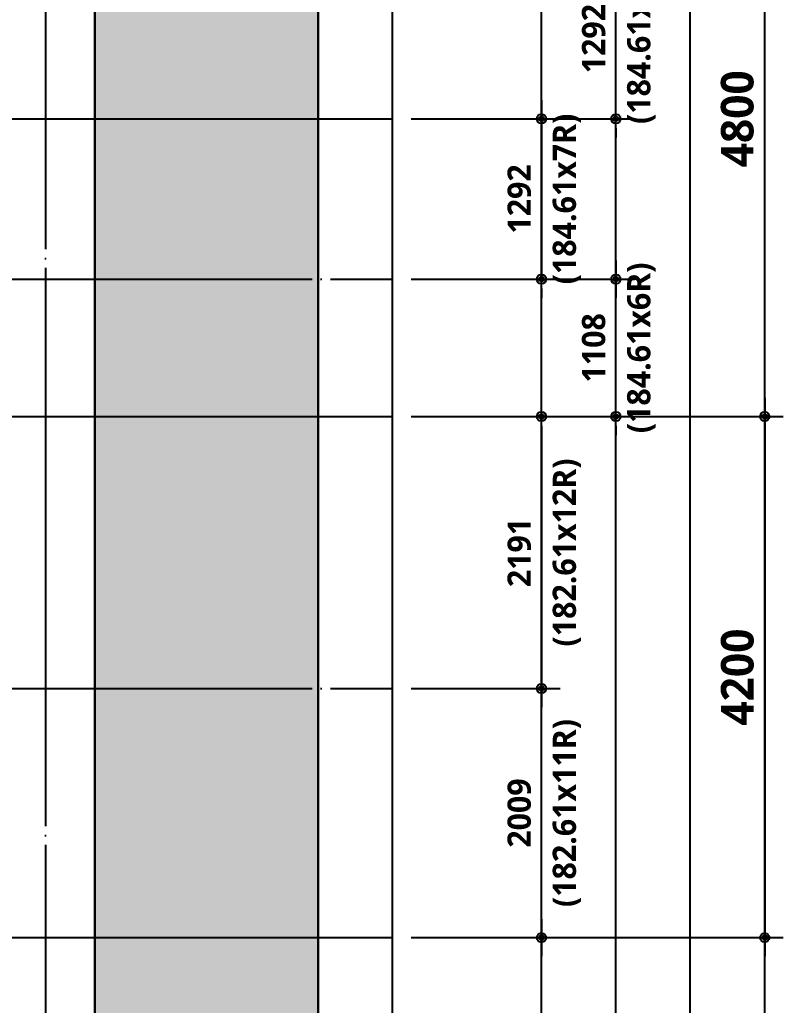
# Model space of a CAD drawing. Header units: millimetres. Extents: x 0 to 356400, y 0 to 68257.
# Drawn here: x 250968 to 257125, y 13155 to 21099 of the extents above; entities that cross this region are included whole.
import ezdxf

# ---------------------------------------------------------------- set-up
doc = ezdxf.new("R2010")
doc.units = ezdxf.units.MM
doc.header["$LTSCALE"] = 75
doc.linetypes.add('CEN', pattern=[62, 60, -1, 0, -1])
doc.layers.get('Defpoints').update_dxf_attribs({"color": 161})
for name, color, linetype in [('8', 8, 'Continuous'), ('A-CEN', 1, 'CEN'), ('A-ST-AXIS-CEN', 252, 'CEN'), ('A-ST-AXIS-DIM', 7, 'Continuous'), ('A-ST-CONC', 2, 'Continuous')]:
    doc.layers.add(name, color=color, linetype=linetype)
doc.layers.add('G(그리드1)', color=185, linetype='Continuous', plot=False)
doc.layers.add('G(그리드2)', color=235, linetype='Continuous', plot=False)
doc.styles.add('SH_대대리576', font='')
doc.styles.add('SH_진천_나눔', font='NanumGothicBold.ttf')
doc.styles.get('SH_대대리576').set_extended_font_data('NanumGothic', bold=True)
doc.dimstyles.new('SHP 75', dxfattribs={"dimscale": 75, "dimtxt": 3.5, "dimasz": 1, "dimexe": 2, "dimexo": 2, "dimgap": 1, "dimtad": 1, "dimdec": 0, "dimzin": 0, "dimdsep": 46, "dimtxsty": 'SH_대대리576', "dimblk": 'DIMDOT', "dimcen": 0.09, "dimclrd": 256, "dimclre": 256, "dimclrt": 3, "dimadec": 0, "dimazin": 1, "dimtfac": 1, "dimtdec": 0, "dimtix": 1, "dimtmove": 2, "dimatfit": 0, "dimldrblk": 'DIMDOT', "dimfxl": 1, "dimtfillclr": 3, "dimtolj": 1, "dimtzin": 0, "dimlwd": -1, "dimlwe": -1, "dimarcsym": 0})
doc.dimstyles.new('SHP 75 (in)', dxfattribs={"dimscale": 75, "dimtxt": 2.5, "dimasz": 1, "dimexe": 2, "dimexo": 2, "dimgap": 1, "dimtad": 1, "dimdec": 0, "dimzin": 0, "dimdsep": 46, "dimtxsty": 'SH_대대리576', "dimblk": 'DIMDOT', "dimblk1": 'NONE', "dimblk2": 'DIMDOT', "dimcen": 0.09, "dimclrd": 256, "dimclre": 256, "dimclrt": 3, "dimadec": 0, "dimazin": 1, "dimtfac": 1, "dimtdec": 0, "dimtix": 1, "dimtmove": 2, "dimatfit": 0, "dimldrblk": 'DIMDOT', "dimfxl": 1, "dimtfillclr": 3, "dimtolj": 1, "dimtzin": 0, "dimlwd": -1, "dimlwe": -1, "dimarcsym": 0})

# ---------------------------------------------------------------- blocks, each defined once
blk = doc.blocks.new('DIMDOT')
at = {"color": 0}
blk.add_line((-2, 0), (2, 0), dxfattribs=at)
for radius in [0.5, 0.25]:
    blk.add_circle((0, 0), radius, dxfattribs=at)
blk = doc.blocks.new('*D4448')
at = {"layer": 'A-ST-AXIS-DIM'}
for p, q in [((254125, 17900), (257125, 17900)), ((256975, 17825), (256975, 13775)), ((254125, 13700), (257125, 13700))]:
    blk.add_line(p, q, dxfattribs=at)
at = {"layer": 'Defpoints', "color": 0}
for p in [(253975, 17900), (253975, 13700), (256975, 13700)]:
    blk.add_point(p, dxfattribs=at)
at = {"layer": 'A-ST-AXIS-DIM', "linetype": 'ByBlock', "xscale": 75, "yscale": 75, "zscale": 75}
for p, rotation in [((256975, 17900), 90), ((256975, 13700), 270)]:
    blk.add_blockref('DIMDOT', p, dxfattribs=dict(at, rotation=rotation))
at = {"layer": 'A-ST-AXIS-DIM', "color": 3, "insert": (256755.7, 15800), "char_height": 262.5, "attachment_point": 5, "rotation": 90, "style": 'SH_진천_나눔'}
blk.add_mtext('\\A1;4200', dxfattribs=at)
blk = doc.blocks.new('*D4449')
at = {"layer": 'A-ST-AXIS-DIM'}
for p, q in [((254125, 22700), (257125, 22700)), ((256975, 17975), (256975, 22625)), ((254125, 17900), (257125, 17900))]:
    blk.add_line(p, q, dxfattribs=at)
at = {"layer": 'Defpoints', "color": 0}
for p in [(253975, 22700), (256975, 22700), (253975, 17900)]:
    blk.add_point(p, dxfattribs=at)
at = {"layer": 'A-ST-AXIS-DIM', "linetype": 'ByBlock', "xscale": 75, "yscale": 75, "zscale": 75}
for p, rotation in [((256975, 22700), 90), ((256975, 17900), 270)]:
    blk.add_blockref('DIMDOT', p, dxfattribs=dict(at, rotation=rotation))
at = {"layer": 'A-ST-AXIS-DIM', "color": 3, "insert": (256755.14027, 20300), "char_height": 262.5, "attachment_point": 5, "rotation": 90, "style": 'SH_진천_나눔'}
blk.add_mtext('\\A1;4800', dxfattribs=at)
blk = doc.blocks.new('*D9160')
at = {"layer": 'A-ST-AXIS-DIM'}
for p, q in [((254125, 15708.7), (255325, 15708.7)), ((255175, 13775), (255175, 15633.7)), ((254125, 13700), (255325, 13700))]:
    blk.add_line(p, q, dxfattribs=at)
at = {"layer": 'Defpoints', "color": 0}
for p in [(253975, 15708.7), (255175, 15708.7), (253975, 13700)]:
    blk.add_point(p, dxfattribs=at)
at = {"layer": 'A-ST-AXIS-DIM', "linetype": 'ByBlock', "xscale": 75, "yscale": 75, "zscale": 75}
for p, rotation in [((255175, 15708.7), 90), ((255175, 13700), 270)]:
    blk.add_blockref('DIMDOT', p, dxfattribs=dict(at, rotation=rotation))
at = {"layer": 'A-ST-AXIS-DIM', "color": 3, "char_height": 187.5, "attachment_point": 5, "rotation": 90, "style": 'SH_대대리576'}
for s, insert in [('\\A1;(182.61x11R)', (255380.2, 14704.3)), ('\\A1;2009', (254996.5, 14704.3))]:
    blk.add_mtext(s, dxfattribs=dict(at, insert=insert))
blk = doc.blocks.new('_None')
blk = doc.blocks.new('*D9164')
at = {"layer": 'A-ST-AXIS-DIM'}
for p, q in [((254125, 17900), (255325, 17900)), ((255175, 17825), (255175, 15783.7)), ((254125, 15708.7), (255325, 15708.7))]:
    blk.add_line(p, q, dxfattribs=at)
at = {"layer": 'Defpoints', "color": 0}
for p in [(253975, 17900), (253975, 15708.7), (255175, 15708.7)]:
    blk.add_point(p, dxfattribs=at)
at = {"layer": 'A-ST-AXIS-DIM', "linetype": 'ByBlock', "xscale": 75, "yscale": 75, "zscale": 75}
for p, rotation in [((255175, 17900), 90), ((255175, 15708.7), 270)]:
    blk.add_blockref('DIMDOT', p, dxfattribs=dict(at, rotation=rotation))
at = {"layer": 'A-ST-AXIS-DIM', "color": 3, "char_height": 187.5, "attachment_point": 5, "rotation": 90, "style": 'SH_대대리576'}
for s, insert in [('\\A1;(182.61x12R)', (255380.2, 16804.3)), ('\\A1;2191', (254996.5, 16804.3))]:
    blk.add_mtext(s, dxfattribs=dict(at, insert=insert))
blk = doc.blocks.new('*D9165')
at = {"layer": 'A-ST-AXIS-DIM'}
for p, q in [((255775, 19082.7), (255775, 19157.7)), ((254125, 19007.7), (255925, 19007.7)), ((255775, 17900), (255775, 19007.7)), ((254125, 17900), (255925, 17900)), ((255775, 17825), (255775, 17750))]:
    blk.add_line(p, q, dxfattribs=at)
at = {"layer": 'Defpoints', "color": 0}
for p in [(253975, 19007.7), (255775, 19007.7), (253975, 17900)]:
    blk.add_point(p, dxfattribs=at)
at = {"layer": 'A-ST-AXIS-DIM', "linetype": 'ByBlock', "xscale": 75, "yscale": 75, "zscale": 75}
for p, rotation in [((255775, 19007.7), 270), ((255775, 17900), 90)]:
    blk.add_blockref('DIMDOT', p, dxfattribs=dict(at, rotation=rotation))
at = {"layer": 'A-ST-AXIS-DIM', "color": 3, "char_height": 187.5, "attachment_point": 5, "rotation": 90, "style": 'SH_대대리576'}
for s, insert in [('\\A1;(184.61x6R)', (255980.2, 18453.8)), ('\\A1;1108', (255596.5, 18453.8))]:
    blk.add_mtext(s, dxfattribs=dict(at, insert=insert))
blk = doc.blocks.new('*D9166')
at = {"layer": 'A-ST-AXIS-DIM'}
for p, q in [((255175, 20375), (255175, 20450)), ((254125, 20300), (255325, 20300)), ((255175, 20300), (255175, 19007.7)), ((254125, 19007.7), (255325, 19007.7)), ((255175, 18932.7), (255175, 18857.7))]:
    blk.add_line(p, q, dxfattribs=at)
at = {"layer": 'Defpoints', "color": 0}
for p in [(253975, 20300), (253975, 19007.7), (255175, 19007.7)]:
    blk.add_point(p, dxfattribs=at)
at = {"layer": 'A-ST-AXIS-DIM', "linetype": 'ByBlock', "xscale": 75, "yscale": 75, "zscale": 75}
for p, rotation in [((255175, 20300), 270), ((255175, 19007.7), 90)]:
    blk.add_blockref('DIMDOT', p, dxfattribs=dict(at, rotation=rotation))
at = {"layer": 'A-ST-AXIS-DIM', "color": 3, "char_height": 187.5, "attachment_point": 5, "rotation": 90, "style": 'SH_대대리576'}
for s, insert in [('\\A1;(184.61x7R)', (255380.2, 19653.8)), ('\\A1;1292', (254996.5, 19653.8))]:
    blk.add_mtext(s, dxfattribs=dict(at, insert=insert))
blk = doc.blocks.new('*D9167')
at = {"layer": 'A-ST-AXIS-DIM'}
for p, q in [((255775, 21667.3), (255775, 21742.3)), ((254125, 21592.3), (255925, 21592.3)), ((255775, 20300), (255775, 21592.3)), ((254125, 20300), (255925, 20300)), ((255775, 20225), (255775, 20150))]:
    blk.add_line(p, q, dxfattribs=at)
at = {"layer": 'Defpoints', "color": 0}
for p in [(253975, 21592.3), (255775, 21592.3), (253975, 20300)]:
    blk.add_point(p, dxfattribs=at)
at = {"layer": 'A-ST-AXIS-DIM', "linetype": 'ByBlock', "xscale": 75, "yscale": 75, "zscale": 75}
for p, rotation in [((255775, 21592.3), 270), ((255775, 20300), 90)]:
    blk.add_blockref('DIMDOT', p, dxfattribs=dict(at, rotation=rotation))
at = {"layer": 'A-ST-AXIS-DIM', "color": 3, "char_height": 187.5, "attachment_point": 5, "rotation": 90, "style": 'SH_대대리576'}
for s, insert in [('\\A1;(184.61x7R)', (255980.2, 20946.2)), ('\\A1;1292', (255596.5, 20946.2))]:
    blk.add_mtext(s, dxfattribs=dict(at, insert=insert))

msp = doc.modelspace()

# ---------------------------------------------------------------- hatches: boundary and pattern name
at = {"layer": '8', "transparency": 33554687}
h = msp.add_hatch(color=256, dxfattribs=at)
h.dxf.hatch_style = 1
h.paths.add_polyline_path([(236675, 10890), (242217.8, 10890), (242537.8, 11210), (251635, 11210), (251635, 11470), (251575, 11470), (251575, 30500), (253375, 30500), (253375, 9800), (236675, 9800)])

# ---------------------------------------------------------------- linework, layer by layer
at = {"layer": '8'}
msp.add_lwpolyline([(236675, 10890), (242217.8, 10890), (242537.8, 11210), (251635, 11210), (251635, 11470), (251635, 11470), (251575, 11470), (251575, 30500), (253375, 30500), (253375, 9800), (236675, 9800)], close=True, dxfattribs=at)
at = {"layer": 'A-CEN'}
for p, q in [((236075, 20300), (253975, 20300)), ((248825, 19007.7), (253975, 19007.7)), ((236075, 17900), (253975, 17900)), ((248825, 15708.7), (253975, 15708.7)), ((236075, 13700), (253975, 13700))]:
    msp.add_line(p, q, dxfattribs=at)
at = {"layer": 'A-ST-AXIS-CEN'}
msp.add_line((251175, 56300), (251175, 9200), dxfattribs=at)
at = {"layer": 'A-ST-CONC'}
msp.add_line((251575, 31650), (251575, 11470), dxfattribs=at)
at = {"layer": 'G(그리드1)'}
for points in [[(256975, 59300), (230375, 59300), (230375, 6800), (256975, 6800)], [(256975, 59300), (233075, 59300), (233075, 6800), (256975, 6800)], [(256375, 58700), (233675, 58700), (233675, 7400), (256375, 7400)], [(255775, 58100), (234275, 58100), (234275, 8000), (255775, 8000)], [(255175, 57500), (234875, 57500), (234875, 8600), (255175, 8600)], [(253975, 56300), (236075, 56300), (236075, 9200), (253975, 9200)]]:
    msp.add_lwpolyline(points, close=True, dxfattribs=at)
msp.add_lwpolyline([(233675, 51700), (233675, 7400), (256375, 7400), (256375, 51700)], dxfattribs=at)
at = {"layer": 'G(그리드2)'}
msp.add_lwpolyline([(253375, 55700), (236675, 55700), (236675, 9800), (253375, 9800)], close=True, dxfattribs=at)

# ---------------------------------------------------------------- dimensions: what is measured, and where the dimension line sits
at = {"layer": 'A-ST-AXIS-DIM'}
for base, p2, angle, picture, middle in [((256975, 22700), (253975, 22700), 270, '*D4449', (256755.1, 20300)), ((256975, 13700), (253975, 13700), 90, '*D4448', (256755.7, 15800))]:
    dim = msp.add_linear_dim(base=base, p1=(253975, 17900), p2=p2, angle=angle, dimstyle='SHP 75', override={"dimtxsty": 'SH_진천_나눔', "dimldrblk": 'DIMDOT'}, dxfattribs=at)
    dim.commit()
    dim.dimension.update_dxf_attribs({"geometry": picture, "text_midpoint": middle})
for base, p1, p2, angle, text, picture, middle in [((255775, 21592.3), (253975, 20300), (253975, 21592.3), 270, '<>\\X(184.61x7R)', '*D9167', (255775, 20946.2)), ((255175, 19007.7), (253975, 20300), (253975, 19007.7), 90, '<>\\X(184.61x7R)', '*D9166', (255175, 19653.8)), ((255775, 19007.7), (253975, 17900), (253975, 19007.7), 270, '<>\\X(184.61x6R)', '*D9165', (255775, 18453.8)), ((255175, 15708.7), (253975, 17900), (253975, 15708.7), 90, '<>\\X(182.61x12R)', '*D9164', (255175, 16804.3)), ((255175, 15708.7), (253975, 13700), (253975, 15708.7), 270, '<>\\X(182.61x11R)', '*D9160', (255175, 14704.3))]:
    dim = msp.add_linear_dim(base=base, p1=p1, p2=p2, angle=angle, text=text, dimstyle='SHP 75 (in)', override={"dimtxsty": 'SH_대대리576', "dimldrblk": 'DIMDOT'}, dxfattribs=at)
    dim.commit()
    dim.dimension.update_dxf_attribs({"geometry": picture, "text_midpoint": middle})

doc.saveas('drawing.dxf')
